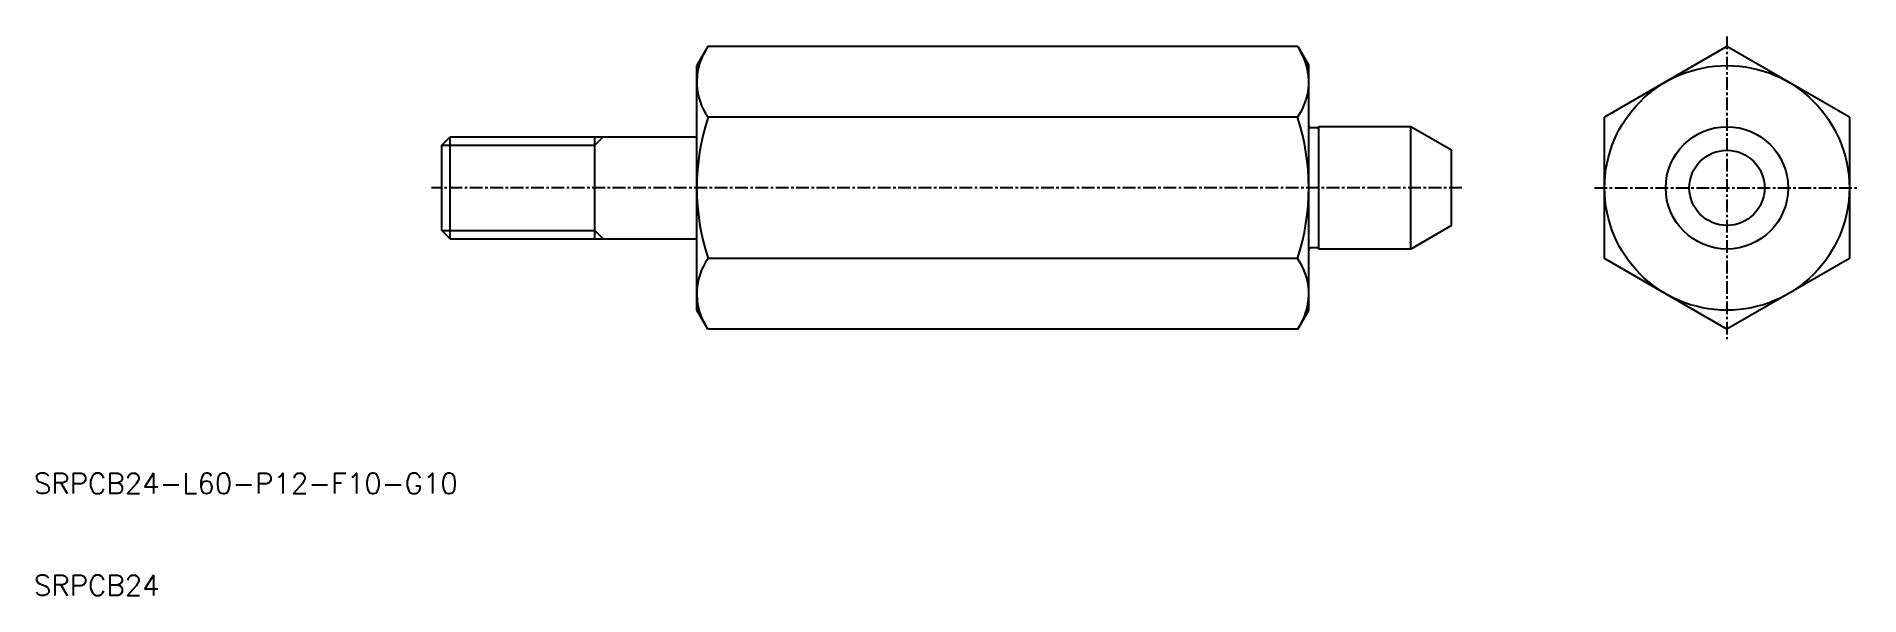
# Model space of a CAD drawing. Extents: x 10 to 189, y 10 to 65.
import ezdxf

# ---------------------------------------------------------------- set-up
doc = ezdxf.new("R2010")
doc.units = 0
doc.linetypes.add('CENTER', pattern=[2, 1.25, -0.25, 0.25, -0.25])
doc.layers.get('0').update_dxf_attribs({"linetype": 'CONTINUOUS'})
doc.layers.add('CENTER', color=1, linetype='CENTER')
doc.styles.get("Standard").update_dxf_attribs({"font": 'txt.shx'})

msp = doc.modelspace()

# ---------------------------------------------------------------- linework, layer by layer
at = {"color": 7, "linetype": 'CONTINUOUS'}
for p, q in [((76.07, 63.86), (75, 62)), ((133.93, 63.86), (76.07, 63.86)), ((133.93, 63.86), (135, 62)), ((176, 63.86), (164, 56.93)), ((188, 56.93), (176, 63.86)), ((75, 38), (75, 62)), ((135, 38), (135, 62)), ((182, 60.39), (182, 60.39)), ((185, 58.66), (185, 58.66)), ((133.9, 56.93), (76.1, 56.93)), ((135.83, 55.9), (135.2, 55.9)), ((145, 56), (136, 56)), ((136, 44), (136, 56)), ((145, 44), (145, 56)), ((149, 53.69), (145, 56)), ((164, 43.07), (164, 56.93)), ((188, 56.93), (188, 43.07)), ((50, 54.19), (50.81, 55)), ((50, 45.81), (50, 54.19)), ((50.81, 55), (75, 55)), ((50.81, 45), (50.81, 55)), ((65, 45), (65, 55)), ((65, 54.19), (65.81, 55)), ((149, 46.31), (149, 53.69)), ((50, 45.81), (50.81, 45)), ((50.81, 45), (75, 45)), ((65, 45.81), (65.81, 45)), ((149, 46.31), (145, 44)), ((133.9, 43.07), (76.1, 43.07)), ((135.83, 44.1), (135.2, 44.1)), ((145, 44), (136, 44)), ((176, 36.14), (164, 43.07)), ((188, 43.07), (176, 36.14)), ((76.07, 36.14), (75, 38)), ((133.93, 36.14), (135, 38)), ((133.93, 36.14), (76.07, 36.14))]:
    msp.add_line(p, q, dxfattribs=at)
at = {"color": 3, "linetype": 'CONTINUOUS'}
for p, q in [((50, 54.19), (65, 54.19)), ((50, 45.81), (65, 45.81))]:
    msp.add_line(p, q, dxfattribs=at)
at = {"color": 7, "linetype": 'CONTINUOUS'}
for radius in [12, 6, 3.69]:
    msp.add_circle((176, 50), radius, dxfattribs=at)
for centre, radius, start, end in [((81, 60.39), 6, 150, 215.2644), ((129, 60.39), 6, 324.7356, 30), ((97.35, 50), 22.35, 161.9404, 198.0596), ((112.65, 50), 22.35, 341.9404, 18.0596), ((135.2, 56.1), 0.2, 180, 270), ((135.83, 56.1), 0.2, 270, 330), ((81, 39.61), 6, 144.7356, 210), ((129, 39.61), 6, 330, 35.2644), ((135.2, 43.9), 0.2, 90, 180), ((135.83, 43.9), 0.2, 30, 90)]:
    msp.add_arc(centre, radius, start, end, dxfattribs=at)
at = {"layer": 'CENTER', "color": 1, "linetype": 'CENTER'}
for p, q in [((176, 64.86), (176, 35.14)), ((150, 50), (49, 50)), ((163, 50), (189, 50))]:
    msp.add_line(p, q, dxfattribs=at)

# ---------------------------------------------------------------- texts
at = {"color": 7, "linetype": 'CONTINUOUS'}
for s, p in [('SRPCB24-L60-P12-F10-G10 ', (10, 20)), ('SRPCB24', (10, 10))]:
    msp.add_text(s, height=2, dxfattribs=at).set_placement(p)

doc.saveas('drawing.dxf')
